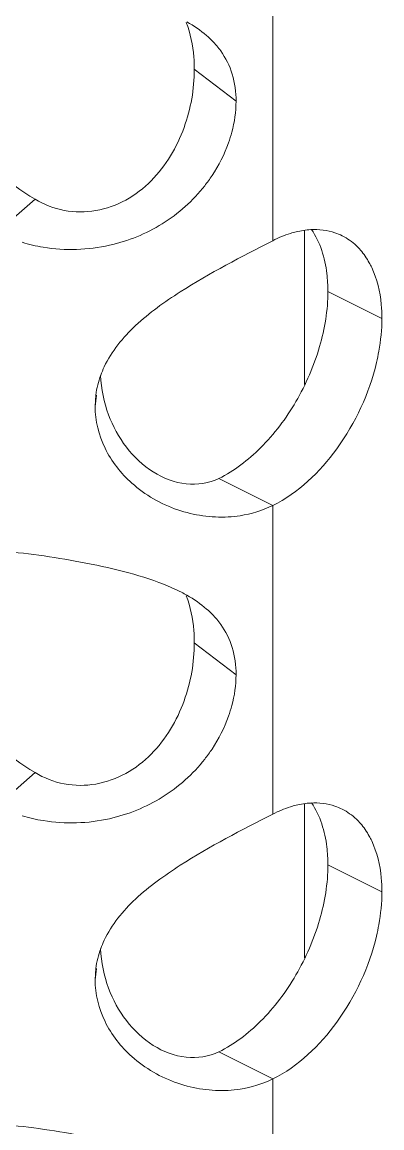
# Model space of a CAD drawing. Header units: millimetres. Extents: x 1177 to 4147, y 93 to 2194.
# Drawn here: x 2701.09 to 2706.04, y 970.98 to 986.17 of the extents above; entities that cross this region are included whole.
import ezdxf

# ---------------------------------------------------------------- set-up
doc = ezdxf.new("R2010")
doc.units = ezdxf.units.MM
doc.header["$LTSCALE"] = 0.1
doc.layers.get('0').update_dxf_attribs({"lineweight": 13})
doc.layers.add('标注', color=251, linetype='Continuous', lineweight=9)

# ---------------------------------------------------------------- blocks, each defined once
blk = doc.blocks.new('02')
for p, q in [((4632.76, 995.79), (4632.76, 1001.844)), ((4632.76, 984.54), (4632.76, 990.594)), ((4632.76, 973.29), (4632.76, 979.344))]:
    blk.add_line(p, q)
at = {"layer": '标注'}
for p, q in [((4631.219, 999.152), (4632.039, 998.524)), ((4628.091, 996.605), (4627.348, 995.954)), ((4633.383, 992.969), (4633.383, 995.988)), ((4633.843, 994.794), (4634.903, 994.264)), ((4629.284, 992.762), (4629.27, 992.539)), ((4629.301, 992.76), (4629.27, 992.539)), ((4631.7, 991.125), (4632.76, 990.594)), ((4631.219, 987.902), (4632.039, 987.274)), ((4628.091, 985.355), (4627.348, 984.704)), ((4633.383, 981.719), (4633.383, 984.738)), ((4633.383, 981.719), (4633.383, 984.738)), ((4633.843, 983.544), (4634.903, 983.014)), ((4633.843, 983.544), (4634.903, 983.014)), ((4629.284, 981.512), (4629.27, 981.289)), ((4629.284, 981.512), (4629.27, 981.289)), ((4629.301, 981.51), (4629.27, 981.289)), ((4629.301, 981.51), (4629.27, 981.289)), ((4631.7, 979.875), (4632.76, 979.344)), ((4631.7, 979.875), (4632.76, 979.344))]:
    blk.add_line(p, q, dxfattribs=at)
for centre in [(4631.209, 992.484), (4631.209, 981.234), (4631.209, 981.234)]:
    blk.add_arc(centre, 1.946, 154.753, 159.9756, dxfattribs=at)
for points, knots in [([(4631.219, 999.152), (4631.219, 999.233), (4631.207, 999.545), (4631.143, 999.856), (4631.06, 1000.072)], [0, 0, 0, 0, 0.25883, 1, 1, 1, 1]), ([(4631.571, 999.71), (4631.536, 999.746), (4631.383, 999.888), (4631.209, 1000.006), (4631.072, 1000.084)], [0, 0, 0, 0, 0.242896, 1, 1, 1, 1]), ([(4626.196, 999.648), (4626.196, 999.049), (4626.617, 997.813), (4627.539, 996.918), (4628.091, 996.605)], [0, 0, 0, 0, 0.485697, 1, 1, 1, 1]), ([(4632.039, 998.524), (4632.039, 998.704), (4631.993, 999.056), (4631.837, 999.375), (4631.738, 999.512)], [0, 0, 0, 0, 0.516274, 1, 1, 1, 1]), ([(4628.091, 996.605), (4628.266, 996.498), (4628.66, 996.345), (4629.293, 996.344), (4629.891, 996.56), (4630.554, 997.072), (4631.079, 997.968), (4631.219, 998.767), (4631.219, 999.152)], [0, 0, 0, 0, 0.126239, 0.253462, 0.381711, 0.510421, 0.762592, 1, 1, 1, 1]), ([(4631.892, 997.712), (4631.916, 997.78), (4631.998, 998.043), (4632.039, 998.32), (4632.039, 998.524)], [0, 0, 0, 0, 0.259472, 1, 1, 1, 1]), ([(4631.423, 996.867), (4631.474, 996.931), (4631.663, 997.193), (4631.812, 997.485), (4631.892, 997.712)], [0, 0, 0, 0, 0.253493, 1, 1, 1, 1]), ([(4629.554, 995.7), (4629.917, 995.782), (4630.624, 996.066), (4631.193, 996.574), (4631.423, 996.867)], [0, 0, 0, 0, 0.500039, 1, 1, 1, 1]), ([(4634.124, 995.886), (4634.078, 995.909), (4633.883, 995.991), (4633.666, 996.016), (4633.507, 996.007)], [0, 0, 0, 0, 0.244197, 1, 1, 1, 1]), ([(4633.22, 995.964), (4633.182, 995.955), (4633.024, 995.911), (4632.871, 995.847), (4632.76, 995.79)], [0, 0, 0, 0, 0.240401, 1, 1, 1, 1]), ([(4633.843, 994.794), (4633.843, 994.911), (4633.82, 995.333), (4633.692, 995.759), (4633.519, 996.011)], [0, 0, 0, 0, 0.277223, 1, 1, 1, 1]), ([(4634.483, 995.606), (4634.457, 995.635), (4634.352, 995.745), (4634.225, 995.835), (4634.124, 995.886)], [0, 0, 0, 0, 0.255757, 1, 1, 1, 1]), ([(4627.836, 995.758), (4627.973, 995.717), (4628.535, 995.585), (4629.131, 995.605), (4629.554, 995.7)], [0, 0, 0, 0, 0.247904, 1, 1, 1, 1]), ([(4632.76, 995.79), (4632.143, 995.476), (4631.2, 994.989), (4630.058, 994.179), (4629.594, 993.621), (4629.449, 993.314)], [0, 0, 0, 0, 0.495433, 0.757141, 1, 1, 1, 1]), ([(4634.703, 995.265), (4634.688, 995.296), (4634.627, 995.417), (4634.549, 995.53), (4634.483, 995.606)], [0, 0, 0, 0, 0.259078, 1, 1, 1, 1]), ([(4634.903, 994.264), (4634.903, 994.356), (4634.888, 994.697), (4634.81, 995.039), (4634.703, 995.265)], [0, 0, 0, 0, 0.270179, 1, 1, 1, 1]), ([(4631.7, 991.125), (4632.004, 991.273), (4632.586, 991.722), (4633.258, 992.619), (4633.716, 993.671), (4633.843, 994.429), (4633.843, 994.794)], [0, 0, 0, 0, 0.229092, 0.487552, 0.752826, 1, 1, 1, 1]), ([(4634.797, 993.398), (4634.814, 993.471), (4634.874, 993.756), (4634.903, 994.048), (4634.903, 994.264)], [0, 0, 0, 0, 0.259711, 1, 1, 1, 1]), ([(4632.76, 990.594), (4633.263, 990.84), (4634.147, 991.699), (4634.654, 992.794), (4634.797, 993.398)], [0, 0, 0, 0, 0.474199, 1, 1, 1, 1]), ([(4629.27, 992.539), (4629.27, 992.258), (4629.414, 991.683), (4629.778, 991.225), (4629.993, 991.033)], [0, 0, 0, 0, 0.492878, 1, 1, 1, 1]), ([(4629.536, 992.375), (4629.62, 992.148), (4629.853, 991.717), (4630.379, 991.22), (4631.037, 990.961), (4631.505, 991.03), (4631.7, 991.125)], [0, 0, 0, 0, 0.26133, 0.51967, 0.766766, 1, 1, 1, 1]), ([(4629.993, 991.033), (4630.252, 990.801), (4630.86, 990.452), (4631.552, 990.352), (4631.885, 990.37)], [0, 0, 0, 0, 0.510314, 1, 1, 1, 1]), ([(4631.885, 990.37), (4631.962, 990.375), (4632.263, 990.406), (4632.559, 990.495), (4632.76, 990.594)], [0, 0, 0, 0, 0.256926, 1, 1, 1, 1]), ([(4630.617, 989.049), (4630.361, 989.15), (4629.819, 989.314), (4628.729, 989.546), (4627.896, 989.667), (4627.348, 989.704)], [0, 0, 0, 0, 0.246985, 0.506558, 1, 1, 1, 1]), ([(4631.072, 988.834), (4631.037, 988.854), (4630.889, 988.934), (4630.735, 989.002), (4630.617, 989.049)], [0, 0, 0, 0, 0.243279, 1, 1, 1, 1]), ([(4631.219, 987.902), (4631.219, 987.983), (4631.207, 988.295), (4631.143, 988.606), (4631.06, 988.822)], [0, 0, 0, 0, 0.25883, 1, 1, 1, 1]), ([(4631.571, 988.46), (4631.536, 988.496), (4631.383, 988.638), (4631.209, 988.756), (4631.072, 988.834)], [0, 0, 0, 0, 0.242896, 1, 1, 1, 1]), ([(4626.196, 988.398), (4626.196, 987.799), (4626.617, 986.563), (4627.539, 985.668), (4628.091, 985.355)], [0, 0, 0, 0, 0.485697, 1, 1, 1, 1]), ([(4632.039, 987.274), (4632.039, 987.454), (4631.993, 987.806), (4631.837, 988.125), (4631.738, 988.262)], [0, 0, 0, 0, 0.516274, 1, 1, 1, 1]), ([(4628.091, 985.355), (4628.266, 985.248), (4628.66, 985.095), (4629.293, 985.094), (4629.891, 985.31), (4630.554, 985.822), (4631.079, 986.718), (4631.219, 987.517), (4631.219, 987.902)], [0, 0, 0, 0, 0.126239, 0.253462, 0.381711, 0.510421, 0.762592, 1, 1, 1, 1]), ([(4631.892, 986.462), (4631.916, 986.53), (4631.998, 986.793), (4632.039, 987.07), (4632.039, 987.274)], [0, 0, 0, 0, 0.259472, 1, 1, 1, 1]), ([(4631.423, 985.617), (4631.474, 985.681), (4631.663, 985.943), (4631.812, 986.235), (4631.892, 986.462)], [0, 0, 0, 0, 0.253493, 1, 1, 1, 1]), ([(4629.554, 984.45), (4629.917, 984.532), (4630.624, 984.816), (4631.193, 985.324), (4631.423, 985.617)], [0, 0, 0, 0, 0.500039, 1, 1, 1, 1]), ([(4634.124, 984.636), (4634.078, 984.659), (4633.883, 984.741), (4633.666, 984.766), (4633.507, 984.757)], [0, 0, 0, 0, 0.244197, 1, 1, 1, 1]), ([(4634.124, 984.636), (4634.078, 984.659), (4633.883, 984.741), (4633.666, 984.766), (4633.507, 984.757)], [0, 0, 0, 0, 0.244197, 1, 1, 1, 1]), ([(4633.843, 983.544), (4633.843, 983.661), (4633.82, 984.083), (4633.692, 984.509), (4633.519, 984.761)], [0, 0, 0, 0, 0.277223, 1, 1, 1, 1]), ([(4633.843, 983.544), (4633.843, 983.661), (4633.82, 984.083), (4633.692, 984.509), (4633.519, 984.761)], [0, 0, 0, 0, 0.277223, 1, 1, 1, 1]), ([(4632.76, 984.54), (4632.143, 984.226), (4631.2, 983.739), (4630.058, 982.929), (4629.594, 982.371), (4629.449, 982.064)], [0, 0, 0, 0, 0.495433, 0.757141, 1, 1, 1, 1]), ([(4632.76, 984.54), (4632.143, 984.226), (4631.2, 983.739), (4630.058, 982.929), (4629.594, 982.371), (4629.449, 982.064)], [0, 0, 0, 0, 0.495433, 0.757141, 1, 1, 1, 1]), ([(4633.22, 984.714), (4633.182, 984.705), (4633.024, 984.661), (4632.871, 984.597), (4632.76, 984.54)], [0, 0, 0, 0, 0.240401, 1, 1, 1, 1]), ([(4633.22, 984.714), (4633.182, 984.705), (4633.024, 984.661), (4632.871, 984.597), (4632.76, 984.54)], [0, 0, 0, 0, 0.240401, 1, 1, 1, 1]), ([(4634.483, 984.356), (4634.457, 984.385), (4634.352, 984.495), (4634.225, 984.585), (4634.124, 984.636)], [0, 0, 0, 0, 0.255757, 1, 1, 1, 1]), ([(4634.483, 984.356), (4634.457, 984.385), (4634.352, 984.495), (4634.225, 984.585), (4634.124, 984.636)], [0, 0, 0, 0, 0.255757, 1, 1, 1, 1]), ([(4627.836, 984.508), (4627.973, 984.467), (4628.535, 984.335), (4629.131, 984.355), (4629.554, 984.45)], [0, 0, 0, 0, 0.247904, 1, 1, 1, 1]), ([(4634.703, 984.015), (4634.688, 984.046), (4634.627, 984.167), (4634.549, 984.28), (4634.483, 984.356)], [0, 0, 0, 0, 0.259078, 1, 1, 1, 1]), ([(4634.703, 984.015), (4634.688, 984.046), (4634.627, 984.167), (4634.549, 984.28), (4634.483, 984.356)], [0, 0, 0, 0, 0.259078, 1, 1, 1, 1]), ([(4634.903, 983.014), (4634.903, 983.106), (4634.888, 983.447), (4634.81, 983.789), (4634.703, 984.015)], [0, 0, 0, 0, 0.270179, 1, 1, 1, 1]), ([(4634.903, 983.014), (4634.903, 983.106), (4634.888, 983.447), (4634.81, 983.789), (4634.703, 984.015)], [0, 0, 0, 0, 0.270179, 1, 1, 1, 1]), ([(4631.7, 979.875), (4632.004, 980.023), (4632.586, 980.472), (4633.258, 981.369), (4633.716, 982.421), (4633.843, 983.179), (4633.843, 983.544)], [0, 0, 0, 0, 0.229092, 0.487552, 0.752826, 1, 1, 1, 1]), ([(4631.7, 979.875), (4632.004, 980.023), (4632.586, 980.472), (4633.258, 981.369), (4633.716, 982.421), (4633.843, 983.179), (4633.843, 983.544)], [0, 0, 0, 0, 0.229092, 0.487552, 0.752826, 1, 1, 1, 1]), ([(4634.797, 982.148), (4634.814, 982.221), (4634.874, 982.506), (4634.903, 982.798), (4634.903, 983.014)], [0, 0, 0, 0, 0.259711, 1, 1, 1, 1]), ([(4634.797, 982.148), (4634.814, 982.221), (4634.874, 982.506), (4634.903, 982.798), (4634.903, 983.014)], [0, 0, 0, 0, 0.259711, 1, 1, 1, 1]), ([(4632.76, 979.344), (4633.263, 979.59), (4634.147, 980.449), (4634.654, 981.544), (4634.797, 982.148)], [0, 0, 0, 0, 0.474199, 1, 1, 1, 1]), ([(4632.76, 979.344), (4633.263, 979.59), (4634.147, 980.449), (4634.654, 981.544), (4634.797, 982.148)], [0, 0, 0, 0, 0.474199, 1, 1, 1, 1]), ([(4629.27, 981.289), (4629.27, 981.008), (4629.414, 980.433), (4629.778, 979.975), (4629.993, 979.783)], [0, 0, 0, 0, 0.492878, 1, 1, 1, 1]), ([(4629.27, 981.289), (4629.27, 981.008), (4629.414, 980.433), (4629.778, 979.975), (4629.993, 979.783)], [0, 0, 0, 0, 0.492878, 1, 1, 1, 1]), ([(4629.536, 981.125), (4629.62, 980.898), (4629.853, 980.467), (4630.379, 979.97), (4631.037, 979.711), (4631.505, 979.78), (4631.7, 979.875)], [0, 0, 0, 0, 0.26133, 0.51967, 0.766766, 1, 1, 1, 1]), ([(4629.536, 981.125), (4629.62, 980.898), (4629.853, 980.467), (4630.379, 979.97), (4631.037, 979.711), (4631.505, 979.78), (4631.7, 979.875)], [0, 0, 0, 0, 0.26133, 0.51967, 0.766766, 1, 1, 1, 1]), ([(4629.993, 979.783), (4630.252, 979.551), (4630.86, 979.202), (4631.552, 979.102), (4631.885, 979.12)], [0, 0, 0, 0, 0.510314, 1, 1, 1, 1]), ([(4629.993, 979.783), (4630.252, 979.551), (4630.86, 979.202), (4631.552, 979.102), (4631.885, 979.12)], [0, 0, 0, 0, 0.510314, 1, 1, 1, 1]), ([(4631.885, 979.12), (4631.962, 979.125), (4632.263, 979.156), (4632.559, 979.245), (4632.76, 979.344)], [0, 0, 0, 0, 0.256926, 1, 1, 1, 1]), ([(4631.885, 979.12), (4631.962, 979.125), (4632.263, 979.156), (4632.559, 979.245), (4632.76, 979.344)], [0, 0, 0, 0, 0.256926, 1, 1, 1, 1]), ([(4630.617, 977.799), (4630.361, 977.9), (4629.819, 978.064), (4628.729, 978.296), (4627.896, 978.417), (4627.348, 978.454)], [0, 0, 0, 0, 0.246985, 0.506558, 1, 1, 1, 1])]:
    blk.add_open_spline(points, degree=3, knots=knots, dxfattribs=at)
for points in [[(4631.738, 999.512), (4631.688, 999.582), (4631.632, 999.648), (4631.571, 999.71)], [(4633.507, 996.007), (4633.411, 996.002), (4633.314, 995.987), (4633.22, 995.964)], [(4629.381, 993.15), (4629.335, 993.025), (4629.302, 992.894), (4629.285, 992.762)], [(4629.377, 993.145), (4629.391, 992.883), (4629.445, 992.62), (4629.536, 992.375)], [(4631.738, 988.262), (4631.688, 988.332), (4631.632, 988.398), (4631.571, 988.46)], [(4633.507, 984.757), (4633.411, 984.752), (4633.314, 984.737), (4633.22, 984.714)], [(4633.507, 984.757), (4633.411, 984.752), (4633.314, 984.737), (4633.22, 984.714)], [(4629.381, 981.9), (4629.335, 981.775), (4629.302, 981.644), (4629.285, 981.512)], [(4629.381, 981.9), (4629.335, 981.775), (4629.302, 981.644), (4629.285, 981.512)], [(4629.377, 981.895), (4629.391, 981.633), (4629.445, 981.37), (4629.536, 981.125)], [(4629.377, 981.895), (4629.391, 981.633), (4629.445, 981.37), (4629.536, 981.125)]]:
    blk.add_open_spline(points, degree=3, dxfattribs=at)

msp = doc.modelspace()

# ---------------------------------------------------------------- block references
at = {"xscale": 0.7, "yscale": 0.7, "zscale": 0.7}
msp.add_blockref('02', (-538.391, 286.112), dxfattribs=at)

doc.saveas('drawing.dxf')
